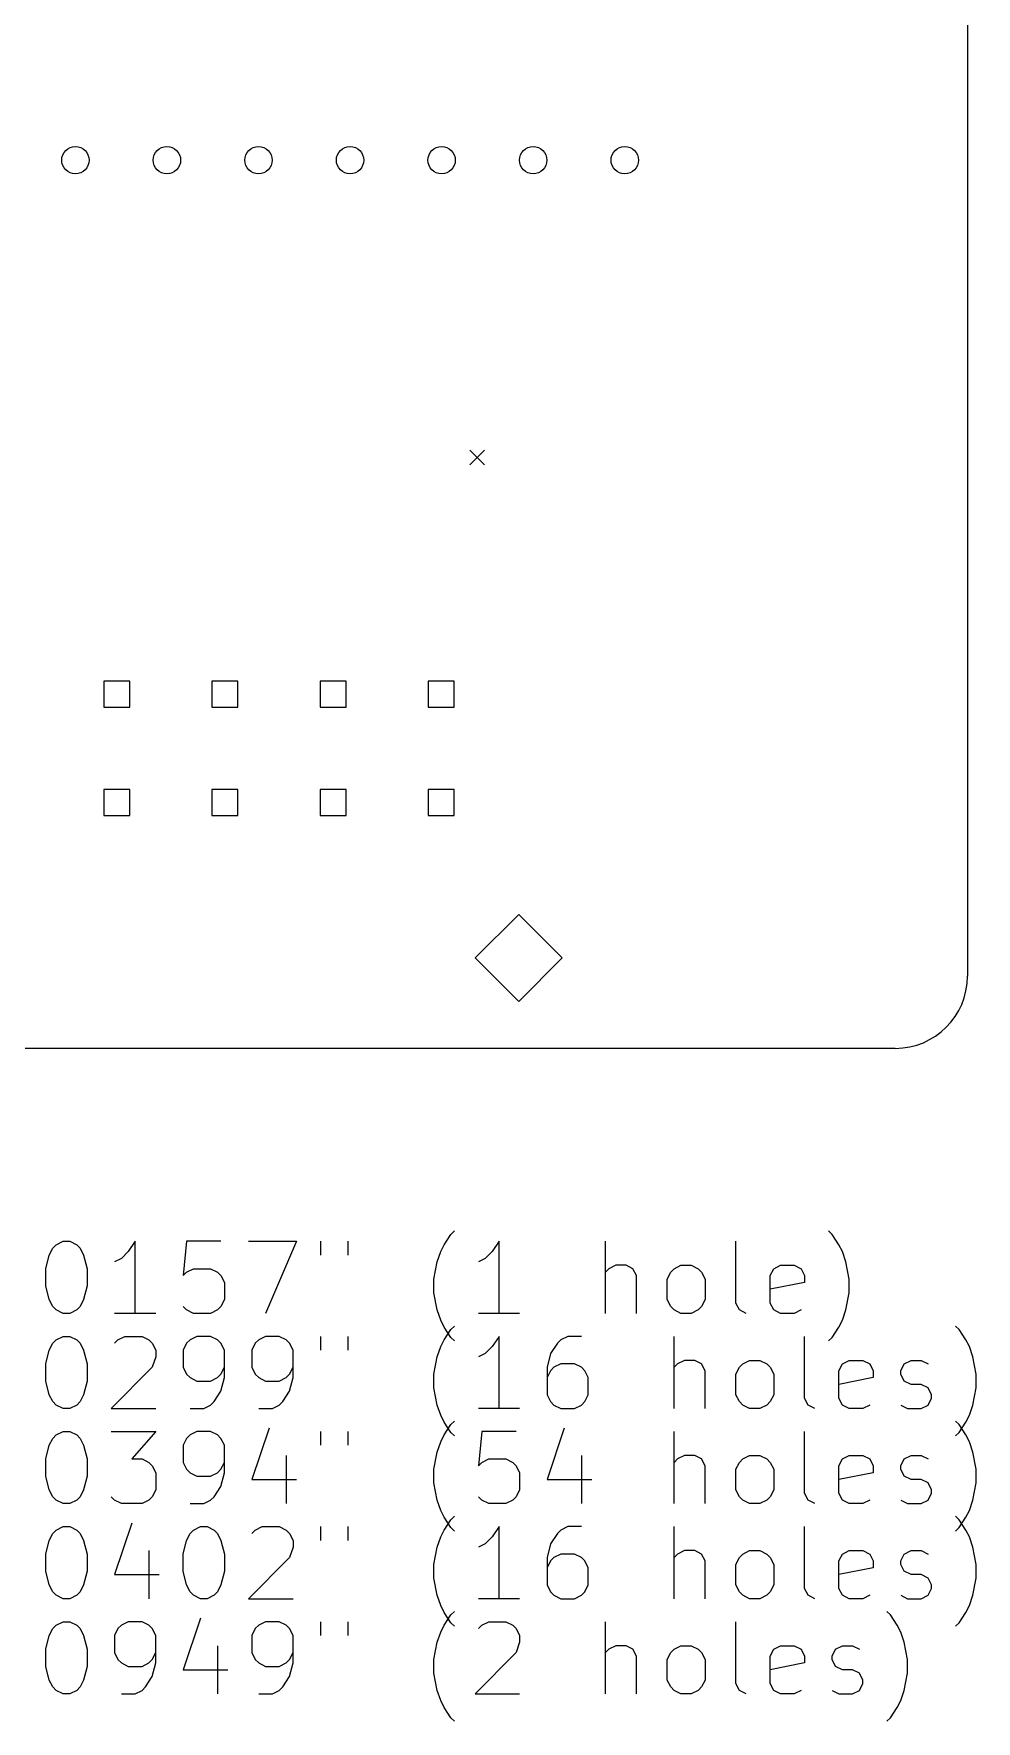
# Model space of a CAD drawing. Extents: x 16.2 to 68.4, y -120.8 to -27.1.
# Drawn here: x 42.3 to 68.45, y -120.78 to -73.94 of the extents above; entities that cross this region are included whole.
import ezdxf

# ---------------------------------------------------------------- set-up
doc = ezdxf.new("R2010")
doc.units = 0
doc.layers.add('BLACK', color=7, linetype='CONTINUOUS')

msp = doc.modelspace()

# ---------------------------------------------------------------- linework, layer by layer
at = {"layer": 'BLACK', "linetype": 'CONTINUOUS'}
for p, q in [((68.2, -29.1), (68.2, -100.1)), ((54.4, -85.5), (54.8, -85.9)), ((54.8, -85.5), (54.4, -85.9)), ((44.9639, -91.9114), (44.2427, -91.9114)), ((44.2427, -91.9114), (44.2427, -92.6326)), ((44.9639, -92.6326), (44.9639, -91.9114)), ((47.9639, -91.9114), (47.2427, -91.9114)), ((47.2427, -91.9114), (47.2427, -92.6326)), ((47.9639, -92.6326), (47.9639, -91.9114)), ((50.9639, -91.9114), (50.2427, -91.9114)), ((50.2427, -91.9114), (50.2427, -92.6326)), ((50.9639, -92.6326), (50.9639, -91.9114)), ((53.9639, -91.9114), (53.2427, -91.9114)), ((53.2427, -91.9114), (53.2427, -92.6326)), ((53.9639, -92.6326), (53.9639, -91.9114)), ((44.2427, -92.6326), (44.9639, -92.6326)), ((47.2427, -92.6326), (47.9639, -92.6326)), ((50.2427, -92.6326), (50.9639, -92.6326)), ((53.2427, -92.6326), (53.9639, -92.6326)), ((44.9639, -94.9114), (44.2427, -94.9114)), ((44.2427, -94.9114), (44.2427, -95.6326)), ((44.9639, -95.6326), (44.9639, -94.9114)), ((47.9639, -94.9114), (47.2427, -94.9114)), ((47.2427, -94.9114), (47.2427, -95.6326)), ((47.9639, -95.6326), (47.9639, -94.9114)), ((50.9639, -94.9114), (50.2427, -94.9114)), ((50.2427, -94.9114), (50.2427, -95.6326)), ((50.9639, -95.6326), (50.9639, -94.9114)), ((53.9639, -94.9114), (53.2427, -94.9114)), ((53.2427, -94.9114), (53.2427, -95.6326)), ((53.9639, -95.6326), (53.9639, -94.9114)), ((44.2427, -95.6326), (44.9639, -95.6326)), ((47.2427, -95.6326), (47.9639, -95.6326)), ((50.2427, -95.6326), (50.9639, -95.6326)), ((53.2427, -95.6326), (53.9639, -95.6326)), ((55.7533, -98.387), (54.5483, -99.592)), ((56.9583, -99.592), (55.7533, -98.387)), ((54.5483, -99.592), (55.7533, -100.797)), ((55.7533, -100.797), (56.9583, -99.592)), ((66.2, -102.1), (20.3, -102.1)), ((53.8738, -107.264), (53.969, -107.169)), ((64.4452, -107.264), (64.35, -107.169)), ((42.731, -107.836), (42.8262, -107.645)), ((42.8262, -107.645), (42.9214, -107.55)), ((42.9214, -107.55), (43.1119, -107.455)), ((43.1119, -107.455), (43.3024, -107.455)), ((43.3024, -107.455), (43.4929, -107.55)), ((43.4929, -107.55), (43.5881, -107.645)), ((43.5881, -107.645), (43.6833, -107.836)), ((45.1119, -107.455), (44.9214, -107.74)), ((45.1119, -109.455), (45.1119, -107.455)), ((46.5405, -107.455), (46.4452, -108.407)), ((47.4929, -107.455), (46.5405, -107.455)), ((48.2548, -107.455), (49.5881, -107.455)), ((49.5881, -107.455), (48.731, -109.455)), ((50.2548, -107.455), (50.2548, -107.836)), ((51.0167, -107.455), (51.0167, -107.836)), ((53.5881, -107.74), (53.6833, -107.55)), ((53.6833, -107.55), (53.8738, -107.264)), ((55.2071, -107.455), (55.0167, -107.74)), ((55.2071, -109.455), (55.2071, -107.455)), ((58.1595, -109.455), (58.1595, -107.455)), ((61.7786, -109.169), (61.7786, -107.455)), ((64.6357, -107.55), (64.4452, -107.264)), ((64.731, -107.74), (64.6357, -107.55)), ((42.6357, -108.217), (42.731, -107.836)), ((43.6833, -107.836), (43.7786, -108.217)), ((44.731, -107.931), (44.5405, -108.026)), ((44.9214, -107.74), (44.731, -107.931)), ((53.3976, -108.502), (53.4929, -108.026)), ((53.4929, -108.026), (53.5881, -107.74)), ((54.8262, -107.931), (54.6357, -108.026)), ((55.0167, -107.74), (54.8262, -107.931)), ((58.4452, -108.121), (58.2548, -108.217)), ((58.731, -108.121), (58.4452, -108.121)), ((58.9214, -108.217), (58.731, -108.121)), ((60.0643, -108.217), (60.2548, -108.121)), ((60.2548, -108.121), (60.5405, -108.121)), ((60.5405, -108.121), (60.731, -108.217)), ((62.8262, -108.217), (63.0167, -108.121)), ((63.0167, -108.121), (63.3976, -108.121)), ((63.3976, -108.121), (63.5881, -108.217)), ((64.8262, -108.026), (64.731, -107.74)), ((64.9214, -108.502), (64.8262, -108.026)), ((42.6357, -108.693), (42.6357, -108.217)), ((43.7786, -108.217), (43.7786, -108.693)), ((46.4452, -108.407), (46.5405, -108.312)), ((46.5405, -108.312), (46.731, -108.217)), ((46.731, -108.217), (47.2071, -108.217)), ((47.2071, -108.217), (47.3976, -108.312)), ((47.3976, -108.312), (47.4929, -108.407)), ((47.4929, -108.407), (47.5881, -108.598)), ((47.5881, -108.598), (47.5881, -109.074)), ((53.3976, -108.883), (53.3976, -108.502)), ((58.2548, -108.217), (58.1595, -108.312)), ((59.0167, -108.407), (58.9214, -108.217)), ((59.0167, -109.455), (59.0167, -108.407)), ((59.8738, -108.502), (59.969, -108.312)), ((59.8738, -109.074), (59.8738, -108.502)), ((59.969, -108.312), (60.0643, -108.217)), ((60.731, -108.217), (60.8262, -108.312)), ((60.8262, -108.312), (60.9214, -108.502)), ((60.9214, -108.502), (60.9214, -109.074)), ((62.731, -108.407), (62.8262, -108.217)), ((62.731, -109.169), (62.731, -108.407)), ((63.6833, -108.598), (62.731, -108.788)), ((63.5881, -108.217), (63.6833, -108.407)), ((63.6833, -108.407), (63.6833, -108.598)), ((64.9214, -108.883), (64.9214, -108.502)), ((42.731, -109.074), (42.6357, -108.693)), ((42.8262, -109.264), (42.731, -109.074)), ((43.6833, -109.074), (43.5881, -109.264)), ((43.7786, -108.693), (43.6833, -109.074)), ((47.5881, -109.074), (47.4929, -109.264)), ((53.4929, -109.36), (53.3976, -108.883)), ((59.969, -109.264), (59.8738, -109.074)), ((60.9214, -109.074), (60.8262, -109.264)), ((64.8262, -109.36), (64.9214, -108.883)), ((42.9214, -109.36), (42.8262, -109.264)), ((43.1119, -109.455), (42.9214, -109.36)), ((43.3024, -109.455), (43.1119, -109.455)), ((43.4929, -109.36), (43.3024, -109.455)), ((43.5881, -109.264), (43.4929, -109.36)), ((45.6833, -109.455), (44.5405, -109.455)), ((46.5405, -109.36), (46.4452, -109.264)), ((46.731, -109.455), (46.5405, -109.36)), ((47.2071, -109.455), (46.731, -109.455)), ((47.3976, -109.36), (47.2071, -109.455)), ((47.4929, -109.264), (47.3976, -109.36)), ((53.5881, -109.645), (53.4929, -109.36)), ((55.7786, -109.455), (54.6357, -109.455)), ((60.0643, -109.36), (59.969, -109.264)), ((60.2548, -109.455), (60.0643, -109.36)), ((60.5405, -109.455), (60.2548, -109.455)), ((60.731, -109.36), (60.5405, -109.455)), ((60.8262, -109.264), (60.731, -109.36)), ((61.8738, -109.36), (61.7786, -109.169)), ((62.0643, -109.455), (61.8738, -109.36)), ((62.8262, -109.36), (62.731, -109.169)), ((63.0167, -109.455), (62.8262, -109.36)), ((63.3976, -109.455), (63.0167, -109.455)), ((63.5881, -109.36), (63.3976, -109.455)), ((64.731, -109.645), (64.8262, -109.36)), ((53.6833, -109.836), (53.5881, -109.645)), ((53.8738, -110.121), (53.6833, -109.836)), ((53.6833, -110.19), (53.8738, -109.904)), ((53.8738, -109.904), (53.969, -109.809)), ((64.4452, -110.121), (64.6357, -109.836)), ((64.6357, -109.836), (64.731, -109.645)), ((67.969, -109.904), (67.8738, -109.809)), ((68.1595, -110.19), (67.969, -109.904)), ((42.6357, -110.857), (42.731, -110.476)), ((42.731, -110.476), (42.8262, -110.285)), ((42.8262, -110.285), (42.9214, -110.19)), ((42.9214, -110.19), (43.1119, -110.095)), ((43.1119, -110.095), (43.3024, -110.095)), ((43.3024, -110.095), (43.4929, -110.19)), ((43.4929, -110.19), (43.5881, -110.285)), ((43.5881, -110.285), (43.6833, -110.476)), ((43.6833, -110.476), (43.7786, -110.857)), ((44.5405, -110.285), (44.6357, -110.19)), ((44.6357, -110.19), (44.8262, -110.095)), ((44.8262, -110.095), (45.3024, -110.095)), ((45.3024, -110.095), (45.4929, -110.19)), ((45.4929, -110.19), (45.5881, -110.285)), ((45.5881, -110.285), (45.6833, -110.476)), ((45.6833, -110.476), (45.6833, -110.666)), ((46.5405, -110.285), (46.4452, -110.476)), ((46.4452, -110.476), (46.4452, -110.952)), ((46.6357, -110.19), (46.5405, -110.285)), ((46.8262, -110.095), (46.6357, -110.19)), ((47.2071, -110.095), (46.8262, -110.095)), ((47.3976, -110.19), (47.2071, -110.095)), ((47.4929, -110.285), (47.3976, -110.19)), ((47.5881, -110.476), (47.4929, -110.285)), ((47.5881, -111.238), (47.5881, -110.476)), ((48.4452, -110.285), (48.35, -110.476)), ((48.35, -110.476), (48.35, -110.952)), ((48.5405, -110.19), (48.4452, -110.285)), ((48.731, -110.095), (48.5405, -110.19)), ((49.1119, -110.095), (48.731, -110.095)), ((49.3024, -110.19), (49.1119, -110.095)), ((49.3976, -110.285), (49.3024, -110.19)), ((49.4929, -110.476), (49.3976, -110.285)), ((49.4929, -111.238), (49.4929, -110.476)), ((50.2548, -110.095), (50.2548, -110.476)), ((51.0167, -110.095), (51.0167, -110.476)), ((53.4929, -110.666), (53.5881, -110.38)), ((53.5881, -110.38), (53.6833, -110.19)), ((53.969, -110.217), (53.8738, -110.121)), ((55.0167, -110.38), (54.8262, -110.571)), ((55.2071, -110.095), (55.0167, -110.38)), ((55.2071, -112.095), (55.2071, -110.095)), ((56.8262, -110.285), (56.6357, -110.571)), ((56.9214, -110.19), (56.8262, -110.285)), ((57.1119, -110.095), (56.9214, -110.19)), ((57.4929, -110.095), (57.1119, -110.095)), ((60.0643, -112.095), (60.0643, -110.095)), ((63.6833, -111.809), (63.6833, -110.095)), ((64.35, -110.217), (64.4452, -110.121)), ((68.2548, -110.38), (68.1595, -110.19)), ((68.35, -110.666), (68.2548, -110.38)), ((42.6357, -111.333), (42.6357, -110.857)), ((43.7786, -110.857), (43.7786, -111.333)), ((45.5881, -110.952), (44.4452, -112.095)), ((45.6833, -110.666), (45.5881, -110.952)), ((46.4452, -110.952), (46.5405, -111.142)), ((47.4929, -111.142), (47.5881, -110.952)), ((48.35, -110.952), (48.4452, -111.142)), ((49.3976, -111.142), (49.4929, -110.952)), ((53.3976, -111.142), (53.4929, -110.666)), ((54.8262, -110.571), (54.6357, -110.666)), ((56.6357, -110.571), (56.5405, -110.952)), ((56.5405, -110.952), (56.5405, -111.714)), ((56.731, -110.952), (56.6357, -111.047)), ((56.9214, -110.857), (56.731, -110.952)), ((57.3024, -110.857), (56.9214, -110.857)), ((57.4929, -110.952), (57.3024, -110.857)), ((57.5881, -111.047), (57.4929, -110.952)), ((60.1595, -110.857), (60.0643, -110.952)), ((60.35, -110.761), (60.1595, -110.857)), ((60.6357, -110.761), (60.35, -110.761)), ((60.8262, -110.857), (60.6357, -110.761)), ((60.9214, -111.047), (60.8262, -110.857)), ((61.7786, -111.142), (61.8738, -110.952)), ((61.8738, -110.952), (61.969, -110.857)), ((61.969, -110.857), (62.1595, -110.761)), ((62.1595, -110.761), (62.4452, -110.761)), ((62.4452, -110.761), (62.6357, -110.857)), ((62.6357, -110.857), (62.731, -110.952)), ((62.731, -110.952), (62.8262, -111.142)), ((64.6357, -111.047), (64.731, -110.857)), ((64.731, -110.857), (64.9214, -110.761)), ((64.9214, -110.761), (65.3024, -110.761)), ((65.3024, -110.761), (65.4929, -110.857)), ((65.4929, -110.857), (65.5881, -111.047)), ((66.35, -111.047), (66.4452, -110.857)), ((66.4452, -110.857), (66.6357, -110.761)), ((66.6357, -110.761), (66.9214, -110.761)), ((66.9214, -110.761), (67.1119, -110.857)), ((68.4452, -111.142), (68.35, -110.666)), ((42.731, -111.714), (42.6357, -111.333)), ((43.7786, -111.333), (43.6833, -111.714)), ((46.5405, -111.142), (46.6357, -111.238)), ((46.6357, -111.238), (46.8262, -111.333)), ((46.8262, -111.333), (47.2071, -111.333)), ((47.2071, -111.333), (47.3976, -111.238)), ((47.3976, -111.238), (47.4929, -111.142)), ((47.4929, -111.619), (47.5881, -111.238)), ((48.4452, -111.142), (48.5405, -111.238)), ((48.5405, -111.238), (48.731, -111.333)), ((48.731, -111.333), (49.1119, -111.333)), ((49.1119, -111.333), (49.3024, -111.238)), ((49.3024, -111.238), (49.3976, -111.142)), ((49.3976, -111.619), (49.4929, -111.238)), ((53.3976, -111.523), (53.3976, -111.142)), ((56.6357, -111.047), (56.5405, -111.238)), ((57.6833, -111.238), (57.5881, -111.047)), ((57.6833, -111.714), (57.6833, -111.238)), ((60.9214, -112.095), (60.9214, -111.047)), ((61.7786, -111.714), (61.7786, -111.142)), ((62.8262, -111.142), (62.8262, -111.714)), ((64.6357, -111.809), (64.6357, -111.047)), ((65.5881, -111.238), (64.6357, -111.428)), ((65.5881, -111.047), (65.5881, -111.238)), ((66.35, -111.142), (66.35, -111.047)), ((66.4452, -111.333), (66.35, -111.142)), ((66.6357, -111.428), (66.4452, -111.333)), ((66.9214, -111.428), (66.6357, -111.428)), ((67.1119, -111.523), (66.9214, -111.428)), ((68.4452, -111.523), (68.4452, -111.142)), ((42.8262, -111.904), (42.731, -111.714)), ((42.9214, -112), (42.8262, -111.904)), ((43.5881, -111.904), (43.4929, -112)), ((43.6833, -111.714), (43.5881, -111.904)), ((47.2071, -112), (47.3024, -111.904)), ((47.3024, -111.904), (47.4929, -111.619)), ((49.1119, -112), (49.2071, -111.904)), ((49.2071, -111.904), (49.3976, -111.619)), ((53.4929, -112), (53.3976, -111.523)), ((56.5405, -111.714), (56.6357, -111.904)), ((56.6357, -111.904), (56.731, -112)), ((57.4929, -112), (57.5881, -111.904)), ((57.5881, -111.904), (57.6833, -111.714)), ((61.8738, -111.904), (61.7786, -111.714)), ((61.969, -112), (61.8738, -111.904)), ((62.731, -111.904), (62.6357, -112)), ((62.8262, -111.714), (62.731, -111.904)), ((63.7786, -112), (63.6833, -111.809)), ((64.731, -112), (64.6357, -111.809)), ((67.2071, -111.714), (67.1119, -111.523)), ((67.1119, -112), (67.2071, -111.809)), ((67.2071, -111.809), (67.2071, -111.714)), ((68.35, -112), (68.4452, -111.523)), ((43.1119, -112.095), (42.9214, -112)), ((43.3024, -112.095), (43.1119, -112.095)), ((43.4929, -112), (43.3024, -112.095)), ((44.4452, -112.095), (45.6833, -112.095)), ((46.6357, -112.095), (47.0167, -112.095)), ((47.0167, -112.095), (47.2071, -112)), ((48.5405, -112.095), (48.9214, -112.095)), ((48.9214, -112.095), (49.1119, -112)), ((53.5881, -112.285), (53.4929, -112)), ((53.6833, -112.476), (53.5881, -112.285)), ((55.7786, -112.095), (54.6357, -112.095)), ((56.731, -112), (56.9214, -112.095)), ((56.9214, -112.095), (57.3024, -112.095)), ((57.3024, -112.095), (57.4929, -112)), ((62.1595, -112.095), (61.969, -112)), ((62.4452, -112.095), (62.1595, -112.095)), ((62.6357, -112), (62.4452, -112.095)), ((63.969, -112.095), (63.7786, -112)), ((64.9214, -112.095), (64.731, -112)), ((65.3024, -112.095), (64.9214, -112.095)), ((65.4929, -112), (65.3024, -112.095)), ((66.35, -112), (66.5405, -112.095)), ((66.5405, -112.095), (66.9214, -112.095)), ((66.9214, -112.095), (67.1119, -112)), ((68.1595, -112.476), (68.2548, -112.285)), ((68.2548, -112.285), (68.35, -112)), ((42.8262, -112.925), (42.9214, -112.83)), ((42.9214, -112.83), (43.1119, -112.735)), ((43.1119, -112.735), (43.3024, -112.735)), ((43.3024, -112.735), (43.4929, -112.83)), ((43.4929, -112.83), (43.5881, -112.925)), ((44.4452, -112.735), (45.6833, -112.735)), ((45.6833, -112.735), (45.0167, -113.497)), ((46.6357, -112.83), (46.5405, -112.925)), ((46.8262, -112.735), (46.6357, -112.83)), ((47.2071, -112.735), (46.8262, -112.735)), ((47.3976, -112.83), (47.2071, -112.735)), ((47.4929, -112.925), (47.3976, -112.83)), ((48.8262, -112.64), (48.35, -114.068)), ((50.2548, -112.735), (50.2548, -113.116)), ((51.0167, -112.735), (51.0167, -113.116)), ((53.5881, -113.02), (53.6833, -112.83)), ((53.8738, -112.761), (53.6833, -112.476)), ((53.6833, -112.83), (53.8738, -112.544)), ((53.8738, -112.544), (53.969, -112.449)), ((53.969, -112.857), (53.8738, -112.761)), ((54.731, -112.735), (54.6357, -113.687)), ((55.6833, -112.735), (54.731, -112.735)), ((57.0167, -112.64), (56.5405, -114.068)), ((60.0643, -114.735), (60.0643, -112.735)), ((63.6833, -114.449), (63.6833, -112.735)), ((67.969, -112.544), (67.8738, -112.449)), ((67.8738, -112.857), (67.969, -112.761)), ((67.969, -112.761), (68.1595, -112.476)), ((68.1595, -112.83), (67.969, -112.544)), ((68.2548, -113.02), (68.1595, -112.83)), ((42.6357, -113.497), (42.731, -113.116)), ((42.731, -113.116), (42.8262, -112.925)), ((43.5881, -112.925), (43.6833, -113.116)), ((43.6833, -113.116), (43.7786, -113.497)), ((46.5405, -112.925), (46.4452, -113.116)), ((46.4452, -113.116), (46.4452, -113.592)), ((47.5881, -113.116), (47.4929, -112.925)), ((47.5881, -113.878), (47.5881, -113.116)), ((53.3976, -113.782), (53.4929, -113.306)), ((53.4929, -113.306), (53.5881, -113.02)), ((68.35, -113.306), (68.2548, -113.02)), ((68.4452, -113.782), (68.35, -113.306)), ((42.6357, -113.973), (42.6357, -113.497)), ((43.7786, -113.497), (43.7786, -113.973)), ((45.0167, -113.497), (45.3024, -113.497)), ((45.3024, -113.497), (45.4929, -113.592)), ((45.4929, -113.592), (45.5881, -113.687)), ((45.5881, -113.687), (45.6833, -113.878)), ((46.4452, -113.592), (46.5405, -113.782)), ((46.5405, -113.782), (46.6357, -113.878)), ((47.3976, -113.878), (47.4929, -113.782)), ((47.4929, -113.782), (47.5881, -113.592)), ((49.3024, -113.401), (49.3024, -114.735)), ((53.3976, -114.163), (53.3976, -113.782)), ((54.6357, -113.687), (54.731, -113.592)), ((54.731, -113.592), (54.9214, -113.497)), ((54.9214, -113.497), (55.3976, -113.497)), ((55.3976, -113.497), (55.5881, -113.592)), ((55.5881, -113.592), (55.6833, -113.687)), ((55.6833, -113.687), (55.7786, -113.878)), ((57.4929, -113.401), (57.4929, -114.735)), ((60.1595, -113.497), (60.0643, -113.592)), ((60.35, -113.401), (60.1595, -113.497)), ((60.6357, -113.401), (60.35, -113.401)), ((60.8262, -113.497), (60.6357, -113.401)), ((60.9214, -113.687), (60.8262, -113.497)), ((60.9214, -114.735), (60.9214, -113.687)), ((61.7786, -113.782), (61.8738, -113.592)), ((61.7786, -114.354), (61.7786, -113.782)), ((61.8738, -113.592), (61.969, -113.497)), ((61.969, -113.497), (62.1595, -113.401)), ((62.1595, -113.401), (62.4452, -113.401)), ((62.4452, -113.401), (62.6357, -113.497)), ((62.6357, -113.497), (62.731, -113.592)), ((62.731, -113.592), (62.8262, -113.782)), ((62.8262, -113.782), (62.8262, -114.354)), ((64.6357, -113.687), (64.731, -113.497)), ((64.6357, -114.449), (64.6357, -113.687)), ((64.731, -113.497), (64.9214, -113.401)), ((64.9214, -113.401), (65.3024, -113.401)), ((65.3024, -113.401), (65.4929, -113.497)), ((65.4929, -113.497), (65.5881, -113.687)), ((65.5881, -113.687), (65.5881, -113.878)), ((66.35, -113.687), (66.4452, -113.497)), ((66.35, -113.782), (66.35, -113.687)), ((66.4452, -113.973), (66.35, -113.782)), ((66.4452, -113.497), (66.6357, -113.401)), ((66.6357, -113.401), (66.9214, -113.401)), ((66.9214, -113.401), (67.1119, -113.497)), ((68.4452, -114.163), (68.4452, -113.782)), ((42.731, -114.354), (42.6357, -113.973)), ((43.7786, -113.973), (43.6833, -114.354)), ((45.6833, -113.878), (45.6833, -114.354)), ((46.6357, -113.878), (46.8262, -113.973)), ((46.8262, -113.973), (47.2071, -113.973)), ((47.2071, -113.973), (47.3976, -113.878)), ((47.3024, -114.544), (47.4929, -114.259)), ((47.4929, -114.259), (47.5881, -113.878)), ((48.35, -114.068), (49.5881, -114.068)), ((53.4929, -114.64), (53.3976, -114.163)), ((55.7786, -113.878), (55.7786, -114.354)), ((56.5405, -114.068), (57.7786, -114.068)), ((65.5881, -113.878), (64.6357, -114.068)), ((66.6357, -114.068), (66.4452, -113.973)), ((66.9214, -114.068), (66.6357, -114.068)), ((67.1119, -114.163), (66.9214, -114.068)), ((67.2071, -114.354), (67.1119, -114.163)), ((68.35, -114.64), (68.4452, -114.163)), ((42.8262, -114.544), (42.731, -114.354)), ((42.9214, -114.64), (42.8262, -114.544)), ((43.1119, -114.735), (42.9214, -114.64)), ((43.3024, -114.735), (43.1119, -114.735)), ((43.4929, -114.64), (43.3024, -114.735)), ((43.5881, -114.544), (43.4929, -114.64)), ((43.6833, -114.354), (43.5881, -114.544)), ((44.5405, -114.64), (44.4452, -114.544)), ((44.731, -114.735), (44.5405, -114.64)), ((45.3024, -114.735), (44.731, -114.735)), ((45.4929, -114.64), (45.3024, -114.735)), ((45.5881, -114.544), (45.4929, -114.64)), ((45.6833, -114.354), (45.5881, -114.544)), ((46.6357, -114.735), (47.0167, -114.735)), ((47.0167, -114.735), (47.2071, -114.64)), ((47.2071, -114.64), (47.3024, -114.544)), ((53.5881, -114.925), (53.4929, -114.64)), ((54.731, -114.64), (54.6357, -114.544)), ((54.9214, -114.735), (54.731, -114.64)), ((55.3976, -114.735), (54.9214, -114.735)), ((55.5881, -114.64), (55.3976, -114.735)), ((55.6833, -114.544), (55.5881, -114.64)), ((55.7786, -114.354), (55.6833, -114.544)), ((61.8738, -114.544), (61.7786, -114.354)), ((61.969, -114.64), (61.8738, -114.544)), ((62.1595, -114.735), (61.969, -114.64)), ((62.4452, -114.735), (62.1595, -114.735)), ((62.6357, -114.64), (62.4452, -114.735)), ((62.731, -114.544), (62.6357, -114.64)), ((62.8262, -114.354), (62.731, -114.544)), ((63.7786, -114.64), (63.6833, -114.449)), ((63.969, -114.735), (63.7786, -114.64)), ((64.731, -114.64), (64.6357, -114.449)), ((64.9214, -114.735), (64.731, -114.64)), ((65.3024, -114.735), (64.9214, -114.735)), ((65.4929, -114.64), (65.3024, -114.735)), ((66.35, -114.64), (66.5405, -114.735)), ((66.5405, -114.735), (66.9214, -114.735)), ((66.9214, -114.735), (67.1119, -114.64)), ((67.1119, -114.64), (67.2071, -114.449)), ((67.2071, -114.449), (67.2071, -114.354)), ((68.2548, -114.925), (68.35, -114.64)), ((53.6833, -115.116), (53.5881, -114.925)), ((53.8738, -115.401), (53.6833, -115.116)), ((53.6833, -115.47), (53.8738, -115.184)), ((53.8738, -115.184), (53.969, -115.089)), ((67.969, -115.184), (67.8738, -115.089)), ((67.969, -115.401), (68.1595, -115.116)), ((68.1595, -115.47), (67.969, -115.184)), ((68.1595, -115.116), (68.2548, -114.925)), ((42.731, -115.756), (42.8262, -115.565)), ((42.8262, -115.565), (42.9214, -115.47)), ((42.9214, -115.47), (43.1119, -115.375)), ((43.1119, -115.375), (43.3024, -115.375)), ((43.3024, -115.375), (43.4929, -115.47)), ((43.4929, -115.47), (43.5881, -115.565)), ((43.5881, -115.565), (43.6833, -115.756)), ((45.0167, -115.28), (44.5405, -116.708)), ((46.5405, -115.756), (46.6357, -115.565)), ((46.6357, -115.565), (46.731, -115.47)), ((46.731, -115.47), (46.9214, -115.375)), ((46.9214, -115.375), (47.1119, -115.375)), ((47.1119, -115.375), (47.3024, -115.47)), ((47.3024, -115.47), (47.3976, -115.565)), ((47.3976, -115.565), (47.4929, -115.756)), ((48.35, -115.565), (48.4452, -115.47)), ((48.4452, -115.47), (48.6357, -115.375)), ((48.6357, -115.375), (49.1119, -115.375)), ((49.1119, -115.375), (49.3024, -115.47)), ((49.3024, -115.47), (49.3976, -115.565)), ((49.3976, -115.565), (49.4929, -115.756)), ((50.2548, -115.375), (50.2548, -115.756)), ((51.0167, -115.375), (51.0167, -115.756)), ((53.4929, -115.946), (53.5881, -115.66)), ((53.5881, -115.66), (53.6833, -115.47)), ((53.969, -115.497), (53.8738, -115.401)), ((55.0167, -115.66), (54.8262, -115.851)), ((55.2071, -115.375), (55.0167, -115.66)), ((55.2071, -117.375), (55.2071, -115.375)), ((56.8262, -115.565), (56.6357, -115.851)), ((56.9214, -115.47), (56.8262, -115.565)), ((57.1119, -115.375), (56.9214, -115.47)), ((57.4929, -115.375), (57.1119, -115.375)), ((60.0643, -117.375), (60.0643, -115.375)), ((63.6833, -117.089), (63.6833, -115.375)), ((67.8738, -115.497), (67.969, -115.401)), ((68.2548, -115.66), (68.1595, -115.47)), ((68.35, -115.946), (68.2548, -115.66)), ((42.6357, -116.137), (42.731, -115.756)), ((42.6357, -116.613), (42.6357, -116.137)), ((43.6833, -115.756), (43.7786, -116.137)), ((43.7786, -116.137), (43.7786, -116.613)), ((45.4929, -116.041), (45.4929, -117.375)), ((46.4452, -116.137), (46.5405, -115.756)), ((46.4452, -116.613), (46.4452, -116.137)), ((47.4929, -115.756), (47.5881, -116.137)), ((47.5881, -116.137), (47.5881, -116.613)), ((49.4929, -115.946), (49.3976, -116.232)), ((49.4929, -115.756), (49.4929, -115.946)), ((53.3976, -116.422), (53.4929, -115.946)), ((54.8262, -115.851), (54.6357, -115.946)), ((56.6357, -115.851), (56.5405, -116.232)), ((56.9214, -116.137), (56.731, -116.232)), ((57.3024, -116.137), (56.9214, -116.137)), ((57.4929, -116.232), (57.3024, -116.137)), ((60.1595, -116.137), (60.0643, -116.232)), ((60.35, -116.041), (60.1595, -116.137)), ((60.6357, -116.041), (60.35, -116.041)), ((60.8262, -116.137), (60.6357, -116.041)), ((60.9214, -116.327), (60.8262, -116.137)), ((61.8738, -116.232), (61.969, -116.137)), ((61.969, -116.137), (62.1595, -116.041)), ((62.1595, -116.041), (62.4452, -116.041)), ((62.4452, -116.041), (62.6357, -116.137)), ((62.6357, -116.137), (62.731, -116.232)), ((64.6357, -116.327), (64.731, -116.137)), ((64.731, -116.137), (64.9214, -116.041)), ((64.9214, -116.041), (65.3024, -116.041)), ((65.3024, -116.041), (65.4929, -116.137)), ((65.4929, -116.137), (65.5881, -116.327)), ((66.35, -116.327), (66.4452, -116.137)), ((66.4452, -116.137), (66.6357, -116.041)), ((66.6357, -116.041), (66.9214, -116.041)), ((66.9214, -116.041), (67.1119, -116.137)), ((68.4452, -116.422), (68.35, -115.946)), ((42.731, -116.994), (42.6357, -116.613)), ((43.7786, -116.613), (43.6833, -116.994)), ((46.5405, -116.994), (46.4452, -116.613)), ((47.5881, -116.613), (47.4929, -116.994)), ((49.3976, -116.232), (48.2548, -117.375)), ((53.3976, -116.803), (53.3976, -116.422)), ((56.5405, -116.232), (56.5405, -116.994)), ((56.6357, -116.327), (56.5405, -116.518)), ((56.731, -116.232), (56.6357, -116.327)), ((57.5881, -116.327), (57.4929, -116.232)), ((57.6833, -116.518), (57.5881, -116.327)), ((57.6833, -116.994), (57.6833, -116.518)), ((60.9214, -117.375), (60.9214, -116.327)), ((61.7786, -116.422), (61.8738, -116.232)), ((61.7786, -116.994), (61.7786, -116.422)), ((62.731, -116.232), (62.8262, -116.422)), ((62.8262, -116.422), (62.8262, -116.994)), ((64.6357, -117.089), (64.6357, -116.327)), ((65.5881, -116.518), (64.6357, -116.708)), ((65.5881, -116.327), (65.5881, -116.518)), ((66.35, -116.422), (66.35, -116.327)), ((66.4452, -116.613), (66.35, -116.422)), ((66.6357, -116.708), (66.4452, -116.613)), ((68.4452, -116.803), (68.4452, -116.422)), ((42.8262, -117.184), (42.731, -116.994)), ((43.6833, -116.994), (43.5881, -117.184)), ((44.5405, -116.708), (45.7786, -116.708)), ((46.6357, -117.184), (46.5405, -116.994)), ((47.4929, -116.994), (47.3976, -117.184)), ((53.4929, -117.28), (53.3976, -116.803)), ((56.5405, -116.994), (56.6357, -117.184)), ((57.5881, -117.184), (57.6833, -116.994)), ((61.8738, -117.184), (61.7786, -116.994)), ((62.8262, -116.994), (62.731, -117.184)), ((63.7786, -117.28), (63.6833, -117.089)), ((64.731, -117.28), (64.6357, -117.089)), ((66.9214, -116.708), (66.6357, -116.708)), ((67.1119, -116.803), (66.9214, -116.708)), ((67.2071, -116.994), (67.1119, -116.803)), ((67.1119, -117.28), (67.2071, -117.089)), ((67.2071, -117.089), (67.2071, -116.994)), ((68.35, -117.28), (68.4452, -116.803)), ((42.9214, -117.28), (42.8262, -117.184)), ((43.1119, -117.375), (42.9214, -117.28)), ((43.3024, -117.375), (43.1119, -117.375)), ((43.4929, -117.28), (43.3024, -117.375)), ((43.5881, -117.184), (43.4929, -117.28)), ((46.731, -117.28), (46.6357, -117.184)), ((46.9214, -117.375), (46.731, -117.28)), ((47.1119, -117.375), (46.9214, -117.375)), ((47.3024, -117.28), (47.1119, -117.375)), ((47.3976, -117.184), (47.3024, -117.28)), ((48.2548, -117.375), (49.4929, -117.375)), ((53.5881, -117.565), (53.4929, -117.28)), ((55.7786, -117.375), (54.6357, -117.375)), ((56.6357, -117.184), (56.731, -117.28)), ((56.731, -117.28), (56.9214, -117.375)), ((56.9214, -117.375), (57.3024, -117.375)), ((57.3024, -117.375), (57.4929, -117.28)), ((57.4929, -117.28), (57.5881, -117.184)), ((61.969, -117.28), (61.8738, -117.184)), ((62.1595, -117.375), (61.969, -117.28)), ((62.4452, -117.375), (62.1595, -117.375)), ((62.6357, -117.28), (62.4452, -117.375)), ((62.731, -117.184), (62.6357, -117.28)), ((63.969, -117.375), (63.7786, -117.28)), ((64.9214, -117.375), (64.731, -117.28)), ((65.3024, -117.375), (64.9214, -117.375)), ((65.4929, -117.28), (65.3024, -117.375)), ((66.35, -117.28), (66.5405, -117.375)), ((66.5405, -117.375), (66.9214, -117.375)), ((66.9214, -117.375), (67.1119, -117.28)), ((68.2548, -117.565), (68.35, -117.28)), ((42.9214, -118.11), (43.1119, -118.015)), ((43.1119, -118.015), (43.3024, -118.015)), ((43.3024, -118.015), (43.4929, -118.11)), ((44.9214, -118.015), (44.731, -118.11)), ((45.3024, -118.015), (44.9214, -118.015)), ((45.4929, -118.11), (45.3024, -118.015)), ((46.9214, -117.92), (46.4452, -119.348)), ((48.731, -118.015), (48.5405, -118.11)), ((49.1119, -118.015), (48.731, -118.015)), ((49.3024, -118.11), (49.1119, -118.015)), ((50.2548, -118.015), (50.2548, -118.396)), ((51.0167, -118.015), (51.0167, -118.396)), ((53.6833, -117.756), (53.5881, -117.565)), ((53.8738, -118.041), (53.6833, -117.756)), ((53.6833, -118.11), (53.8738, -117.824)), ((53.8738, -117.824), (53.969, -117.729)), ((54.731, -118.11), (54.9214, -118.015)), ((54.9214, -118.015), (55.3976, -118.015)), ((55.3976, -118.015), (55.5881, -118.11)), ((58.1595, -120.015), (58.1595, -118.015)), ((61.7786, -119.729), (61.7786, -118.015)), ((66.0643, -117.824), (65.969, -117.729)), ((66.2548, -118.11), (66.0643, -117.824)), ((67.969, -118.041), (68.1595, -117.756)), ((68.1595, -117.756), (68.2548, -117.565)), ((42.6357, -118.777), (42.731, -118.396)), ((42.731, -118.396), (42.8262, -118.205)), ((42.8262, -118.205), (42.9214, -118.11)), ((43.4929, -118.11), (43.5881, -118.205)), ((43.5881, -118.205), (43.6833, -118.396)), ((43.6833, -118.396), (43.7786, -118.777)), ((44.6357, -118.205), (44.5405, -118.396)), ((44.5405, -118.396), (44.5405, -118.872)), ((44.731, -118.11), (44.6357, -118.205)), ((45.5881, -118.205), (45.4929, -118.11)), ((45.6833, -118.396), (45.5881, -118.205)), ((45.6833, -119.158), (45.6833, -118.396)), ((48.4452, -118.205), (48.35, -118.396)), ((48.35, -118.396), (48.35, -118.872)), ((48.5405, -118.11), (48.4452, -118.205)), ((49.3976, -118.205), (49.3024, -118.11)), ((49.4929, -118.396), (49.3976, -118.205)), ((49.4929, -119.158), (49.4929, -118.396)), ((53.4929, -118.586), (53.5881, -118.3)), ((53.5881, -118.3), (53.6833, -118.11)), ((53.969, -118.137), (53.8738, -118.041)), ((54.6357, -118.205), (54.731, -118.11)), ((55.5881, -118.11), (55.6833, -118.205)), ((55.6833, -118.205), (55.7786, -118.396)), ((55.7786, -118.396), (55.7786, -118.586)), ((66.35, -118.3), (66.2548, -118.11)), ((66.4452, -118.586), (66.35, -118.3)), ((67.8738, -118.137), (67.969, -118.041)), ((42.6357, -119.253), (42.6357, -118.777)), ((43.7786, -118.777), (43.7786, -119.253)), ((44.5405, -118.872), (44.6357, -119.062)), ((45.5881, -119.062), (45.6833, -118.872)), ((47.3976, -118.681), (47.3976, -120.015)), ((48.35, -118.872), (48.4452, -119.062)), ((49.3976, -119.062), (49.4929, -118.872)), ((53.3976, -119.062), (53.4929, -118.586)), ((55.6833, -118.872), (54.5405, -120.015)), ((55.7786, -118.586), (55.6833, -118.872)), ((58.2548, -118.777), (58.1595, -118.872)), ((58.4452, -118.681), (58.2548, -118.777)), ((58.731, -118.681), (58.4452, -118.681)), ((58.9214, -118.777), (58.731, -118.681)), ((59.0167, -118.967), (58.9214, -118.777)), ((59.0167, -120.015), (59.0167, -118.967)), ((59.8738, -119.062), (59.969, -118.872)), ((59.969, -118.872), (60.0643, -118.777)), ((60.0643, -118.777), (60.2548, -118.681)), ((60.2548, -118.681), (60.5405, -118.681)), ((60.5405, -118.681), (60.731, -118.777)), ((60.731, -118.777), (60.8262, -118.872)), ((60.8262, -118.872), (60.9214, -119.062)), ((62.731, -118.967), (62.8262, -118.777)), ((62.731, -119.729), (62.731, -118.967)), ((62.8262, -118.777), (63.0167, -118.681)), ((63.0167, -118.681), (63.3976, -118.681)), ((63.3976, -118.681), (63.5881, -118.777)), ((63.5881, -118.777), (63.6833, -118.967)), ((63.6833, -118.967), (63.6833, -119.158)), ((64.4452, -118.967), (64.5405, -118.777)), ((64.4452, -119.062), (64.4452, -118.967)), ((64.5405, -118.777), (64.731, -118.681)), ((64.731, -118.681), (65.0167, -118.681)), ((65.0167, -118.681), (65.2071, -118.777)), ((66.5405, -119.062), (66.4452, -118.586)), ((42.731, -119.634), (42.6357, -119.253)), ((43.7786, -119.253), (43.6833, -119.634)), ((44.6357, -119.062), (44.731, -119.158)), ((44.731, -119.158), (44.9214, -119.253)), ((44.9214, -119.253), (45.3024, -119.253)), ((45.3024, -119.253), (45.4929, -119.158)), ((45.4929, -119.158), (45.5881, -119.062)), ((45.5881, -119.539), (45.6833, -119.158)), ((46.4452, -119.348), (47.6833, -119.348)), ((48.4452, -119.062), (48.5405, -119.158)), ((48.5405, -119.158), (48.731, -119.253)), ((48.731, -119.253), (49.1119, -119.253)), ((49.1119, -119.253), (49.3024, -119.158)), ((49.3024, -119.158), (49.3976, -119.062)), ((49.3976, -119.539), (49.4929, -119.158)), ((53.3976, -119.443), (53.3976, -119.062)), ((59.8738, -119.634), (59.8738, -119.062)), ((60.9214, -119.062), (60.9214, -119.634)), ((63.6833, -119.158), (62.731, -119.348)), ((64.5405, -119.253), (64.4452, -119.062)), ((64.731, -119.348), (64.5405, -119.253)), ((65.0167, -119.348), (64.731, -119.348)), ((65.2071, -119.443), (65.0167, -119.348)), ((66.5405, -119.443), (66.5405, -119.062)), ((42.8262, -119.824), (42.731, -119.634)), ((42.9214, -119.92), (42.8262, -119.824)), ((43.5881, -119.824), (43.4929, -119.92)), ((43.6833, -119.634), (43.5881, -119.824)), ((45.3024, -119.92), (45.3976, -119.824)), ((45.3976, -119.824), (45.5881, -119.539)), ((49.1119, -119.92), (49.2071, -119.824)), ((49.2071, -119.824), (49.3976, -119.539)), ((53.4929, -119.92), (53.3976, -119.443)), ((59.969, -119.824), (59.8738, -119.634)), ((60.0643, -119.92), (59.969, -119.824)), ((60.8262, -119.824), (60.731, -119.92)), ((60.9214, -119.634), (60.8262, -119.824)), ((61.8738, -119.92), (61.7786, -119.729)), ((62.8262, -119.92), (62.731, -119.729)), ((65.3024, -119.634), (65.2071, -119.443)), ((65.2071, -119.92), (65.3024, -119.729)), ((65.3024, -119.729), (65.3024, -119.634)), ((66.4452, -119.92), (66.5405, -119.443)), ((43.1119, -120.015), (42.9214, -119.92)), ((43.3024, -120.015), (43.1119, -120.015)), ((43.4929, -119.92), (43.3024, -120.015)), ((44.731, -120.015), (45.1119, -120.015)), ((45.1119, -120.015), (45.3024, -119.92)), ((48.5405, -120.015), (48.9214, -120.015)), ((48.9214, -120.015), (49.1119, -119.92)), ((53.5881, -120.205), (53.4929, -119.92)), ((53.6833, -120.396), (53.5881, -120.205)), ((54.5405, -120.015), (55.7786, -120.015)), ((60.2548, -120.015), (60.0643, -119.92)), ((60.5405, -120.015), (60.2548, -120.015)), ((60.731, -119.92), (60.5405, -120.015)), ((62.0643, -120.015), (61.8738, -119.92)), ((63.0167, -120.015), (62.8262, -119.92)), ((63.3976, -120.015), (63.0167, -120.015)), ((63.5881, -119.92), (63.3976, -120.015)), ((64.4452, -119.92), (64.6357, -120.015)), ((64.6357, -120.015), (65.0167, -120.015)), ((65.0167, -120.015), (65.2071, -119.92)), ((66.2548, -120.396), (66.35, -120.205)), ((66.35, -120.205), (66.4452, -119.92)), ((53.8738, -120.681), (53.6833, -120.396)), ((53.969, -120.777), (53.8738, -120.681)), ((65.969, -120.777), (66.0643, -120.681)), ((66.0643, -120.681), (66.2548, -120.396))]:
    msp.add_line(p, q, dxfattribs=at)
at = {"layer": 'BLACK'}
for centre in [(43.454, -77.4484), (45.994, -77.4484), (48.534, -77.4484), (51.074, -77.4484), (53.614, -77.4484), (56.154, -77.4484), (58.694, -77.4484)]:
    msp.add_circle(centre, 0.3795, dxfattribs=at)
msp.add_arc((66.2, -100.1), 2, -90, 0, dxfattribs=at)

doc.saveas('drawing.dxf')
